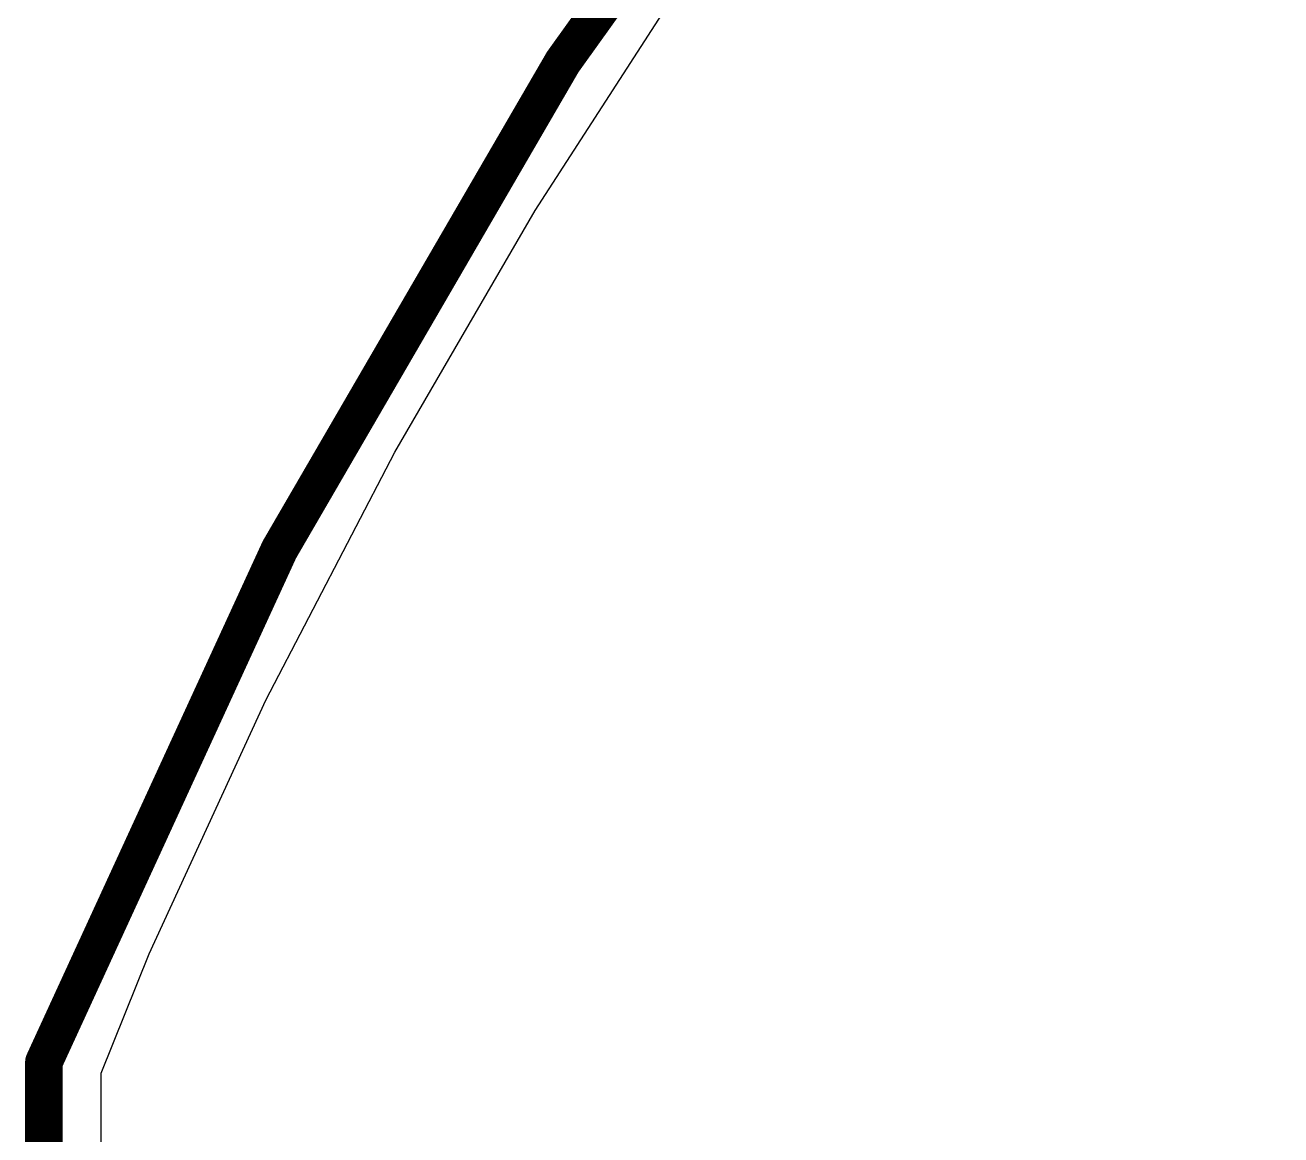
# Model space of a CAD drawing. Header units: inches. Extents: x -5 to 433, y -20 to 71.
# Drawn here: x -5.13 to 3.38, y 48.05 to 55.57 of the extents above; entities that cross this region are included whole.
import ezdxf

# ---------------------------------------------------------------- set-up
doc = ezdxf.new("R2010")
doc.units = ezdxf.units.IN
doc.layers.add('Board Outline', color=216, linetype='Continuous')
doc.layers.add('Top Layer', color=1, linetype='Continuous')

msp = doc.modelspace()

# ---------------------------------------------------------------- linework, layer by layer
at = {"layer": 'Board Outline', "const_width": 0.254}
msp.add_lwpolyline([(-5, 48.5437, -0.095808), (3.2501, 61.2979)], format="xyb", dxfattribs=at)
msp.add_lwpolyline([(-5, 0.5437), (-5, 48.5437)], dxfattribs=at)
at = {"layer": 'Board Outline', "const_width": 0.127}
msp.add_lwpolyline([(-5.0635, 48.5437, 1), (-4.9365, 48.5437, 1)], format="xyb", close=True, dxfattribs=at)
msp.add_lwpolyline([(-5.0635, 48.5437, 1), (-4.9365, 48.5437, 1)], format="xyb", close=True, dxfattribs=at)
at = {"layer": 'Top Layer'}
for p, q in [((-1.6736, 54.3107), (-0.6459, 55.8994)), ((-2.6242, 52.6747), (-1.6736, 54.3107)), ((-3.4957, 50.9952), (-2.6242, 52.6747)), ((-4.286, 49.276), (-3.4957, 50.9952)), ((-4.6115, 48.4684), (-4.286, 49.276)), ((-4.6115, 0.6454), (-4.6115, 48.4684))]:
    msp.add_line(p, q, dxfattribs=at)

doc.saveas('drawing.dxf')
